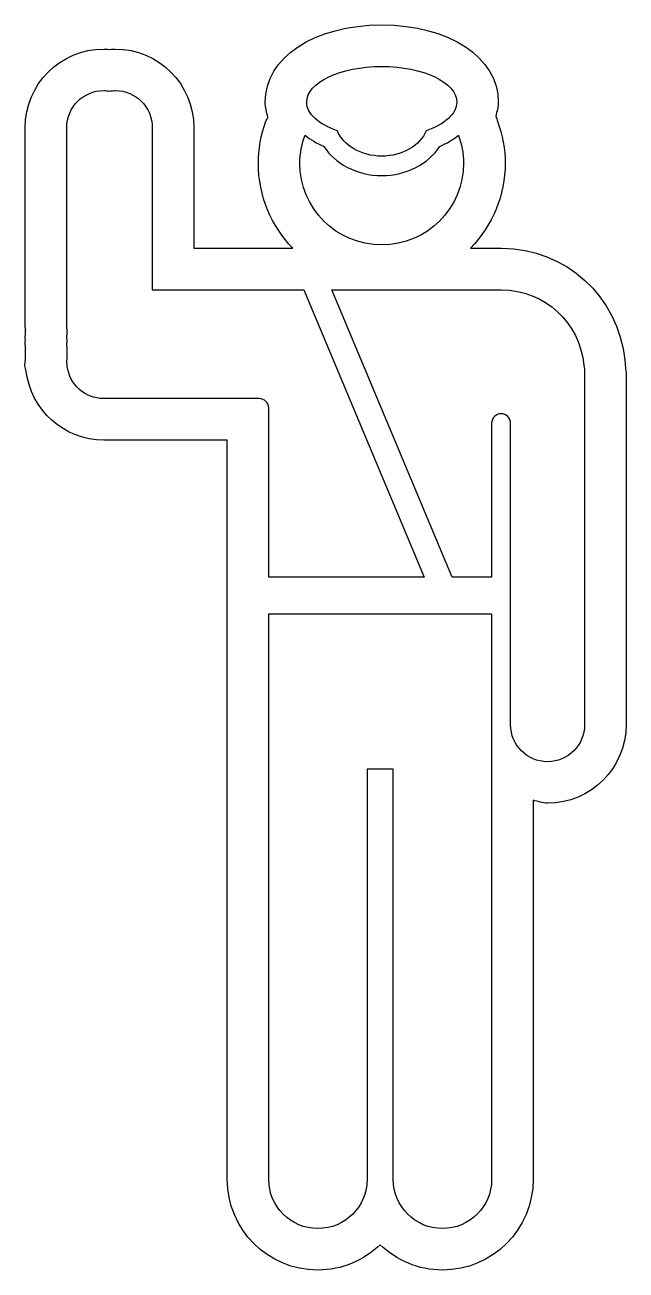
# Model space of a CAD drawing. Header units: centimetres. Extents: x -4.4 to 4.4, y -9.2 to 9.2.
import ezdxf

# ---------------------------------------------------------------- set-up
doc = ezdxf.new("R2010")
doc.units = ezdxf.units.CM
doc.header["$MEASUREMENT"] = 0
doc.layers.add('Camada 1', color=7, linetype='Continuous')

msp = doc.modelspace()

# ---------------------------------------------------------------- linework, layer by layer
at = {"layer": 'Camada 1'}
msp.add_open_spline([(-0.88691, 8.0173), (-0.88691, 7.94097), (-0.86495, 7.86945), (-0.84574, 7.79762), (-0.84574, 7.79762), (-0.85085, 7.78741), (-0.8758, 7.73782), (-0.8758, 7.73782), (-0.8758, 7.73782), (-0.94972, 7.53224), (-0.9873, 7.32488), (-0.9873, 7.12139), (-0.9873, 7.12139), (-0.9873, 6.63511), (-0.79254, 6.19482), (-0.47967, 5.86872), (-0.47967, 5.86872), (-0.67771, 5.86872), (-1.35695, 5.86872), (-1.9358, 5.86872), (-1.9358, 5.86872), (-1.93609, 6.54494), (-1.93609, 7.64492), (-1.93609, 7.64492), (-1.93609, 7.64492), (-1.93609, 8.28148), (-2.45393, 8.79901), (-3.09049, 8.79901), (-3.09049, 8.79901), (-3.09049, 8.79901), (-3.13317, 8.79541), (-3.17553, 8.79181), (-3.17553, 8.79181), (-3.21792, 8.79541), (-3.26059, 8.79901), (-3.26059, 8.79901), (-3.26059, 8.79901), (-3.89715, 8.79901), (-4.41497, 8.28146), (-4.41497, 7.64492), (-4.41497, 7.64492), (-4.41497, 7.64492), (-4.41497, 4.71402), (-4.41497, 4.71402), (-4.41497, 4.71402), (-4.41497, 4.71402), (-4.41224, 4.67915), (-4.40986, 4.6461), (-4.40986, 4.6461), (-4.41105, 4.61845), (-4.41497, 4.56585), (-4.41497, 4.56585), (-4.41497, 4.56585), (-4.41497, 4.56585), (-4.41346, 4.54511), (-4.41224, 4.52947), (-4.41224, 4.52947), (-4.41343, 4.52135), (-4.41465, 4.51023), (-4.41465, 4.51023), (-4.41465, 4.51023), (-4.41465, 4.51023), (-4.41494, 4.45673), (-4.41494, 4.45673), (-4.41494, 4.45673), (-4.41494, 4.45673), (-4.41221, 4.42128), (-4.40983, 4.38791), (-4.40983, 4.38791), (-4.40983, 4.36325), (-4.40983, 4.29623), (-4.40983, 4.27189), (-4.40983, 4.27189), (-4.41227, 4.23857), (-4.41979, 4.13941), (-4.41979, 4.13941), (-4.41979, 4.13941), (-4.41979, 4.13941), (-4.40598, 4.0826), (-4.40598, 4.0826), (-4.40598, 4.0826), (-4.33023, 3.48242), (-3.83916, 3.04842), (-3.26092, 3.04842), (-3.26092, 3.04842), (-3.26092, 3.04842), (-2.0332, 3.04842), (-1.44503, 3.04842), (-1.44503, 3.04842), (-1.44503, 2.45126), (-1.44503, -7.81953), (-1.44503, -7.81953), (-1.44503, -7.81953), (-1.44503, -8.55497), (-0.84697, -9.15335), (-0.11153, -9.15335), (-0.11153, -9.15335), (0.2446, -9.15335), (0.56469, -9.00846), (0.80425, -8.78037), (0.80425, -8.78037), (1.04346, -9.00847), (1.36355, -9.15335), (1.71939, -9.15335), (1.71939, -9.15335), (2.45514, -9.15335), (3.05353, -8.55497), (3.05353, -7.81953), (3.05353, -7.81953), (3.05353, -7.81953), (3.05353, -4.71012), (3.05353, -2.24685), (3.05353, -2.24685), (3.12473, -2.26066), (3.19027, -2.28984), (3.26541, -2.28984), (3.26541, -2.28984), (3.90197, -2.28984), (4.41979, -1.772), (4.41979, -1.13544), (4.41979, -1.13544), (4.41979, -1.13544), (4.41979, 4.03842), (4.41979, 4.03842), (4.41979, 4.03842), (4.41979, 4.03842), (4.40717, 4.16045), (4.40087, 4.22326), (4.40087, 4.22326), (4.3053, 5.16187), (3.5314, 5.86873), (2.5889, 5.86873), (2.5889, 5.86873), (2.5889, 5.86873), (2.26791, 5.86873), (2.13027, 5.86873), (2.13027, 5.86873), (2.45666, 6.20835), (2.64179, 6.64925), (2.64179, 7.1214), (2.64179, 7.1214), (2.64179, 7.32518), (2.6039, 7.53314), (2.52908, 7.73931), (2.52908, 7.73931), (2.52908, 7.73931), (2.50746, 7.79911), (2.50265, 7.81294), (2.50265, 7.81294), (2.51916, 7.88025), (2.5408, 7.94637), (2.5408, 8.0173), (2.5408, 8.0173), (2.54082, 8.6755), (1.8201, 9.15337), (0.82711, 9.15337), (0.82711, 9.15337), (-0.16589, 9.15337), (-0.88691, 8.6755), (-0.88691, 8.0173)], degree=3, knots=[0, 0, 0, 0, 0.02439024, 0.02439024, 0.02439024, 0.02439024, 0.04878049, 0.04878049, 0.04878049, 0.04878049, 0.07317073, 0.07317073, 0.07317073, 0.07317073, 0.09756098, 0.09756098, 0.09756098, 0.09756098, 0.12195122, 0.12195122, 0.12195122, 0.12195122, 0.14634146, 0.14634146, 0.14634146, 0.14634146, 0.17073171, 0.17073171, 0.17073171, 0.17073171, 0.19512195, 0.19512195, 0.19512195, 0.19512195, 0.2195122, 0.2195122, 0.2195122, 0.2195122, 0.24390244, 0.24390244, 0.24390244, 0.24390244, 0.26829268, 0.26829268, 0.26829268, 0.26829268, 0.29268293, 0.29268293, 0.29268293, 0.29268293, 0.31707317, 0.31707317, 0.31707317, 0.31707317, 0.34146341, 0.34146341, 0.34146341, 0.34146341, 0.36585366, 0.36585366, 0.36585366, 0.36585366, 0.3902439, 0.3902439, 0.3902439, 0.3902439, 0.41463415, 0.41463415, 0.41463415, 0.41463415, 0.43902439, 0.43902439, 0.43902439, 0.43902439, 0.46341463, 0.46341463, 0.46341463, 0.46341463, 0.48780488, 0.48780488, 0.48780488, 0.48780488, 0.51219512, 0.51219512, 0.51219512, 0.51219512, 0.53658537, 0.53658537, 0.53658537, 0.53658537, 0.56097561, 0.56097561, 0.56097561, 0.56097561, 0.58536585, 0.58536585, 0.58536585, 0.58536585, 0.6097561, 0.6097561, 0.6097561, 0.6097561, 0.63414634, 0.63414634, 0.63414634, 0.63414634, 0.65853659, 0.65853659, 0.65853659, 0.65853659, 0.68292683, 0.68292683, 0.68292683, 0.68292683, 0.70731707, 0.70731707, 0.70731707, 0.70731707, 0.73170732, 0.73170732, 0.73170732, 0.73170732, 0.75609756, 0.75609756, 0.75609756, 0.75609756, 0.7804878, 0.7804878, 0.7804878, 0.7804878, 0.80487805, 0.80487805, 0.80487805, 0.80487805, 0.82926829, 0.82926829, 0.82926829, 0.82926829, 0.85365854, 0.85365854, 0.85365854, 0.85365854, 0.87804878, 0.87804878, 0.87804878, 0.87804878, 0.90243902, 0.90243902, 0.90243902, 0.90243902, 0.92682927, 0.92682927, 0.92682927, 0.92682927, 0.95121951, 0.95121951, 0.95121951, 0.95121951, 1, 1, 1, 1], dxfattribs=at)
at = {"layer": 'Camada 1', "color": 7}
for points, knots in [([(0.17463, 7.59563), (0.26118, 7.38105), (0.51875, 7.22415), (0.82712, 7.22415), (0.82712, 7.22415), (1.13547, 7.22415), (1.39333, 7.38105), (1.479, 7.59563), (1.479, 7.59563), (1.7516, 7.69152), (1.93011, 7.84418), (1.93011, 8.0173), (1.93011, 8.0173), (1.93011, 8.30792), (1.43664, 8.54266), (0.82711, 8.54266), (0.82711, 8.54266), (0.2182, 8.54266), (-0.2762, 8.30792), (-0.2762, 8.0173), (-0.2762, 8.0173), (-0.2762, 7.84421), (-0.09708, 7.69152), (0.17463, 7.59563)], [0, 0, 0, 0, 0.14285714, 0.14285714, 0.14285714, 0.14285714, 0.28571429, 0.28571429, 0.28571429, 0.28571429, 0.42857143, 0.42857143, 0.42857143, 0.42857143, 0.57142857, 0.57142857, 0.57142857, 0.57142857, 0.71428571, 0.71428571, 0.71428571, 0.71428571, 1, 1, 1, 1]), ([(-0.83431, 1.0336), (-0.83431, 1.0336), (1.45283, 1.0336), (1.45283, 1.0336), (1.45283, 1.0336), (1.45283, 1.0336), (-0.31617, 5.25802), (-0.31617, 5.25802), (-0.31617, 5.25802), (-0.31617, 5.25802), (-2.54651, 5.25801), (-2.54651, 5.25801), (-2.54651, 5.25801), (-2.54651, 5.25801), (-2.5468, 7.64492), (-2.5468, 7.64492), (-2.5468, 7.64492), (-2.5468, 7.94517), (-2.79024, 8.18832), (-3.09049, 8.18832), (-3.09049, 8.18832), (-3.11965, 8.18832), (-3.14759, 8.18411), (-3.17553, 8.17991), (-3.17553, 8.17991), (-3.2035, 8.18412), (-3.23144, 8.18832), (-3.26059, 8.18832), (-3.26059, 8.18832), (-3.56084, 8.18832), (-3.80426, 7.94517), (-3.80426, 7.64492), (-3.80426, 7.64492), (-3.80426, 7.64492), (-3.80426, 4.71402), (-3.80426, 4.71402), (-3.80426, 4.71402), (-3.80426, 4.69658), (-3.80095, 4.68005), (-3.79915, 4.66322), (-3.79915, 4.66322), (-3.79915, 4.66322), (-3.79915, 4.61663), (-3.79915, 4.61663), (-3.79915, 4.61663), (-3.80095, 4.59951), (-3.80426, 4.58327), (-3.80426, 4.56586), (-3.80426, 4.56586), (-3.80426, 4.54842), (-3.80095, 4.53189), (-3.79915, 4.51506), (-3.79915, 4.51506), (-3.79915, 4.51506), (-3.79915, 4.50755), (-3.79915, 4.50755), (-3.79915, 4.50755), (-3.80095, 4.49043), (-3.80426, 4.47419), (-3.80426, 4.45675), (-3.80426, 4.45675), (-3.80426, 4.43931), (-3.80095, 4.42278), (-3.79915, 4.40595), (-3.79915, 4.40595), (-3.79915, 4.40595), (-3.79915, 4.25358), (-3.79915, 4.25358), (-3.79915, 4.25358), (-3.80095, 4.23675), (-3.80426, 4.22022), (-3.80426, 4.20278), (-3.80426, 4.20278), (-3.80426, 4.18534), (-3.80095, 4.16912), (-3.79915, 4.15201), (-3.79915, 4.15201), (-3.79915, 4.15201), (-3.79915, 4.13457), (-3.79915, 4.13457), (-3.79915, 4.13457), (-3.79915, 4.13457), (-3.79735, 4.13456), (-3.79735, 4.13456), (-3.79735, 4.13456), (-3.7634, 3.86678), (-3.53769, 3.6591), (-3.26088, 3.6591), (-3.26088, 3.6591), (-3.26088, 3.6591), (-0.98158, 3.65911), (-0.98158, 3.65911), (-0.98158, 3.65911), (-0.98158, 3.65911), (-0.98158, 3.65792), (-0.98158, 3.65792), (-0.98158, 3.65792), (-0.97885, 3.65821), (-0.97676, 3.65943), (-0.97407, 3.65943), (-0.97407, 3.65943), (-0.89684, 3.65943), (-0.83432, 3.5972), (-0.83432, 3.52029), (-0.83432, 3.52029), (-0.83432, 3.52029), (-0.83431, 1.0336), (-0.83431, 1.0336)], [0, 0, 0, 0, 0.03571429, 0.03571429, 0.03571429, 0.03571429, 0.07142857, 0.07142857, 0.07142857, 0.07142857, 0.10714286, 0.10714286, 0.10714286, 0.10714286, 0.14285714, 0.14285714, 0.14285714, 0.14285714, 0.17857143, 0.17857143, 0.17857143, 0.17857143, 0.21428571, 0.21428571, 0.21428571, 0.21428571, 0.25, 0.25, 0.25, 0.25, 0.28571429, 0.28571429, 0.28571429, 0.28571429, 0.32142857, 0.32142857, 0.32142857, 0.32142857, 0.35714286, 0.35714286, 0.35714286, 0.35714286, 0.39285714, 0.39285714, 0.39285714, 0.39285714, 0.42857143, 0.42857143, 0.42857143, 0.42857143, 0.46428571, 0.46428571, 0.46428571, 0.46428571, 0.5, 0.5, 0.5, 0.5, 0.53571429, 0.53571429, 0.53571429, 0.53571429, 0.57142857, 0.57142857, 0.57142857, 0.57142857, 0.60714286, 0.60714286, 0.60714286, 0.60714286, 0.64285714, 0.64285714, 0.64285714, 0.64285714, 0.67857143, 0.67857143, 0.67857143, 0.67857143, 0.71428571, 0.71428571, 0.71428571, 0.71428571, 0.75, 0.75, 0.75, 0.75, 0.78571429, 0.78571429, 0.78571429, 0.78571429, 0.82142857, 0.82142857, 0.82142857, 0.82142857, 0.85714286, 0.85714286, 0.85714286, 0.85714286, 0.89285714, 0.89285714, 0.89285714, 0.89285714, 0.92857143, 0.92857143, 0.92857143, 0.92857143, 1, 1, 1, 1]), ([(0.82711, 5.91772), (1.4919, 5.91772), (2.03107, 6.45689), (2.03107, 7.12139), (2.03107, 7.12139), (2.03107, 7.26625), (2.00162, 7.4027), (1.95503, 7.53134), (1.95503, 7.53134), (1.8769, 7.46821), (1.78554, 7.4123), (1.67886, 7.36603), (1.67886, 7.36603), (1.51387, 7.11237), (1.1965, 6.93775), (0.82714, 6.93775), (0.82714, 6.93775), (0.45807, 6.93775), (0.14039, 7.11238), (-0.02461, 7.36603), (-0.02461, 7.36603), (-0.13039, 7.41231), (-0.22297, 7.46821), (-0.3011, 7.53102), (-0.3011, 7.53102), (-0.3474, 7.40241), (-0.37653, 7.26625), (-0.37653, 7.12139), (-0.37653, 7.12139), (-0.37658, 6.45687), (0.16171, 5.91772), (0.82711, 5.91772)], [0, 0, 0, 0, 0.11111111, 0.11111111, 0.11111111, 0.11111111, 0.22222222, 0.22222222, 0.22222222, 0.22222222, 0.33333333, 0.33333333, 0.33333333, 0.33333333, 0.44444444, 0.44444444, 0.44444444, 0.44444444, 0.55555556, 0.55555556, 0.55555556, 0.55555556, 0.66666667, 0.66666667, 0.66666667, 0.66666667, 0.77777778, 0.77777778, 0.77777778, 0.77777778, 1, 1, 1, 1]), ([(3.7977, 4.14962), (3.74089, 4.77025), (3.22488, 5.25801), (2.5889, 5.25801), (2.5889, 5.25801), (2.5889, 5.25801), (0.09377, 5.25801), (0.09377, 5.25801), (0.09377, 5.25801), (0.09377, 5.25801), (1.86307, 1.03359), (1.86307, 1.03359), (1.86307, 1.03359), (1.86307, 1.03359), (2.44282, 1.0336), (2.44282, 1.0336), (2.44282, 1.0336), (2.44282, 1.0336), (2.44282, 3.29669), (2.44282, 3.29669), (2.44282, 3.29669), (2.44282, 3.37363), (2.50531, 3.43615), (2.58196, 3.43615), (2.58196, 3.43615), (2.65922, 3.43615), (2.72171, 3.37363), (2.72171, 3.29669), (2.72171, 3.29669), (2.72171, 3.29669), (2.72171, -1.13542), (2.72171, -1.13542), (2.72171, -1.13542), (2.72171, -1.43567), (2.96515, -1.67911), (3.2654, -1.67911), (3.2654, -1.67911), (3.56565, -1.67911), (3.80909, -1.43567), (3.80909, -1.13542), (3.80909, -1.13542), (3.80909, -1.13542), (3.8091, 4.03842), (3.8091, 4.03842), (3.8091, 4.03842), (3.8091, 4.07659), (3.80521, 4.11356), (3.7977, 4.14962)], [0, 0, 0, 0, 0.07692308, 0.07692308, 0.07692308, 0.07692308, 0.15384615, 0.15384615, 0.15384615, 0.15384615, 0.23076923, 0.23076923, 0.23076923, 0.23076923, 0.30769231, 0.30769231, 0.30769231, 0.30769231, 0.38461538, 0.38461538, 0.38461538, 0.38461538, 0.46153846, 0.46153846, 0.46153846, 0.46153846, 0.53846154, 0.53846154, 0.53846154, 0.53846154, 0.61538462, 0.61538462, 0.61538462, 0.61538462, 0.69230769, 0.69230769, 0.69230769, 0.69230769, 0.76923077, 0.76923077, 0.76923077, 0.76923077, 0.84615385, 0.84615385, 0.84615385, 0.84615385, 1, 1, 1, 1]), ([(-4.40986, 4.66323), (-4.40928, 4.66654), (-4.40896, 4.66593), (-4.40896, 4.66262), (-4.40896, 4.66262), (-4.40896, 4.66143), (-4.40925, 4.6569), (-4.40925, 4.65511), (-4.40925, 4.65511), (-4.40957, 4.65693), (-4.40986, 4.66323), (-4.40986, 4.66323)], [0, 0, 0, 0, 0.25, 0.25, 0.25, 0.25, 0.5, 0.5, 0.5, 0.5, 1, 1, 1, 1]), ([(-0.83431, -7.81955), (-0.83431, -8.21899), (-0.51091, -8.54266), (-0.11149, -8.54266), (-0.11149, -8.54266), (0.28793, -8.54266), (0.61191, -8.219), (0.61191, -7.81955), (0.61191, -7.81955), (0.61191, -7.81955), (0.61191, -1.78705), (0.61191, -1.78705), (0.61191, -1.78705), (0.61191, -1.78705), (0.99661, -1.78705), (0.99661, -1.78705), (0.99661, -1.78705), (0.99661, -1.78705), (0.99661, -7.81955), (0.99661, -7.81955), (0.99661, -7.81955), (0.99661, -8.21899), (1.32001, -8.54266), (1.7194, -8.54266), (1.7194, -8.54266), (2.11884, -8.54266), (2.44282, -8.219), (2.44282, -7.81955), (2.44282, -7.81955), (2.44282, -7.81955), (2.44282, 0.49501), (2.44282, 0.49501), (2.44282, 0.49501), (2.44282, 0.49501), (-0.83431, 0.49501), (-0.83431, 0.49501), (-0.83431, 0.49501), (-0.83431, 0.49501), (-0.83431, -7.81955), (-0.83431, -7.81955)], [0, 0, 0, 0, 0.09090909, 0.09090909, 0.09090909, 0.09090909, 0.18181818, 0.18181818, 0.18181818, 0.18181818, 0.27272727, 0.27272727, 0.27272727, 0.27272727, 0.36363636, 0.36363636, 0.36363636, 0.36363636, 0.45454545, 0.45454545, 0.45454545, 0.45454545, 0.54545455, 0.54545455, 0.54545455, 0.54545455, 0.63636364, 0.63636364, 0.63636364, 0.63636364, 0.72727273, 0.72727273, 0.72727273, 0.72727273, 0.81818182, 0.81818182, 0.81818182, 0.81818182, 1, 1, 1, 1])]:
    msp.add_open_spline(points, degree=3, knots=knots, dxfattribs=at)

doc.saveas('drawing.dxf')
